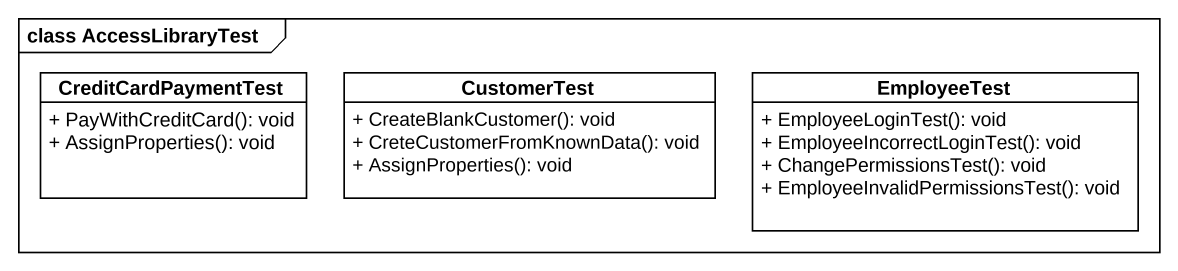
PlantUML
@startuml
mainframe class AccessLibraryTest
hide circle
hide empty members
skinparam classAttributeIconSize 0
class CreditCardPaymentTest {
  + PayWithCreditCard(): void
  + AssignProperties(): void
}
class CustomerTest {
  + CreateBlankCustomer(): void
  + CreteCustomerFromKnownData(): void
  + AssignProperties(): void
}
class EmployeeTest {
  + EmployeeLoginTest(): void
  + EmployeeIncorrectLoginTest(): void
  + ChangePermissionsTest(): void
  + EmployeeInvalidPermissionsTest(): void
}
@enduml
